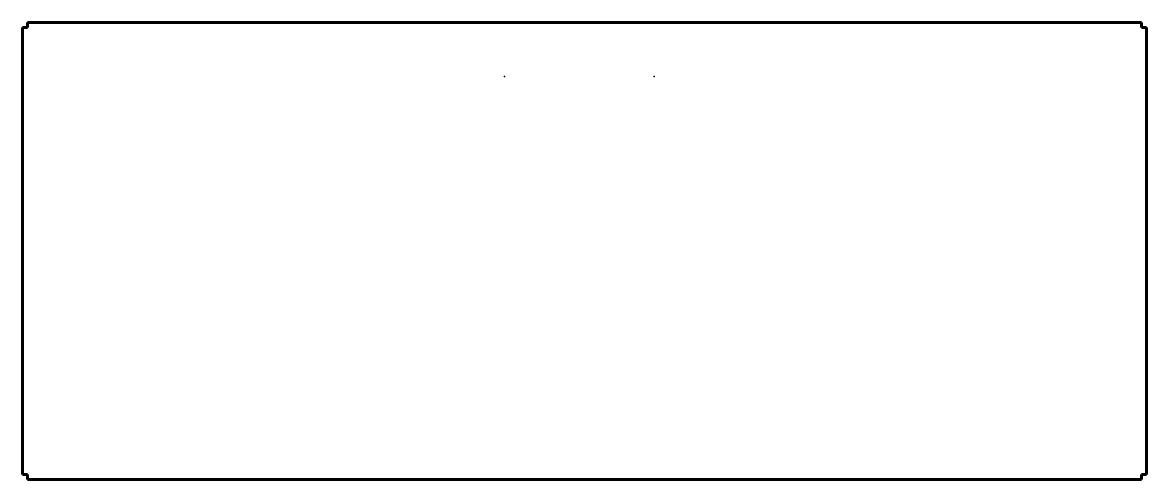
# Model space of a CAD drawing. Header units: millimetres. Extents: x -1820 to 185, y -245 to 570.
import ezdxf

# ---------------------------------------------------------------- set-up
doc = ezdxf.new("R2010")
doc.units = ezdxf.units.MM
for name, pattern in [('K5LT32768', [0]), ('K5LT32769', [0]), ('K5LT32770', [0]), ('K5LT32773', [0]), ('K5LT32774', [0]), ('K5LT32775', [0]), ('K5LT32776', [0]), ('K5LT32777', [0])]:
    doc.linetypes.add(name, pattern=pattern)
doc.layers.add('Системный слой', color=7, linetype='Continuous')

msp = doc.modelspace()

# ---------------------------------------------------------------- linework, layer by layer
at = {"layer": 'Системный слой', "color": 7, "linetype": 'K5LT32769', "lineweight": 60}
for p, q in [((-1810.9, 570.1), (-1810.9, 561.1)), ((-1810.9, 561.1), (-1819.9, 561.1))]:
    msp.add_line(p, q, dxfattribs=at)
at = {"layer": 'Системный слой', "color": 3, "linetype": 'K5LT32770', "lineweight": 60, "true_color": 0x00ff00}
msp.add_line((-1810.9, 570.1), (176.1, 570.1), dxfattribs=at)
at = {"layer": 'Системный слой', "color": 5, "linetype": 'K5LT32768', "lineweight": 60, "true_color": 0x0000ff}
for p, q in [((176.1, 561.1), (176.1, 570.1)), ((185.1, 561.1), (176.1, 561.1))]:
    msp.add_line(p, q, dxfattribs=at)
at = {"layer": 'Системный слой', "color": 1, "linetype": 'K5LT32775', "lineweight": 60, "true_color": 0xff0000}
msp.add_line((-1819.9, 561.1), (-1819.9, -235.9), dxfattribs=at)
at = {"layer": 'Системный слой', "color": 6, "linetype": 'K5LT32776', "lineweight": 60, "true_color": 0xff00ff}
msp.add_line((185.1, 561.1), (185.1, -235.9), dxfattribs=at)
at = {"layer": 'Системный слой', "color": 1, "linetype": 'K5LT32773', "lineweight": 60, "true_color": 0xfe0000}
for p, q in [((-1819.9, -235.9), (-1810.9, -235.9)), ((-1810.9, -235.9), (-1810.9, -244.9))]:
    msp.add_line(p, q, dxfattribs=at)
at = {"layer": 'Системный слой', "color": 6, "linetype": 'K5LT32774', "lineweight": 60, "true_color": 0xfe00ff}
for p, q in [((176.1, -244.9), (176.1, -235.9)), ((176.1, -235.9), (185.1, -235.9))]:
    msp.add_line(p, q, dxfattribs=at)
at = {"layer": 'Системный слой', "color": 2, "linetype": 'K5LT32777', "lineweight": 60, "true_color": 0xfeff00}
msp.add_line((-1810.9, -244.9), (176.1, -244.9), dxfattribs=at)
at = {"layer": 'Системный слой'}
for p in [(-959.9, 474.1), (-693.4, 474.1)]:
    msp.add_point(p, dxfattribs=at)

doc.saveas('drawing.dxf')
